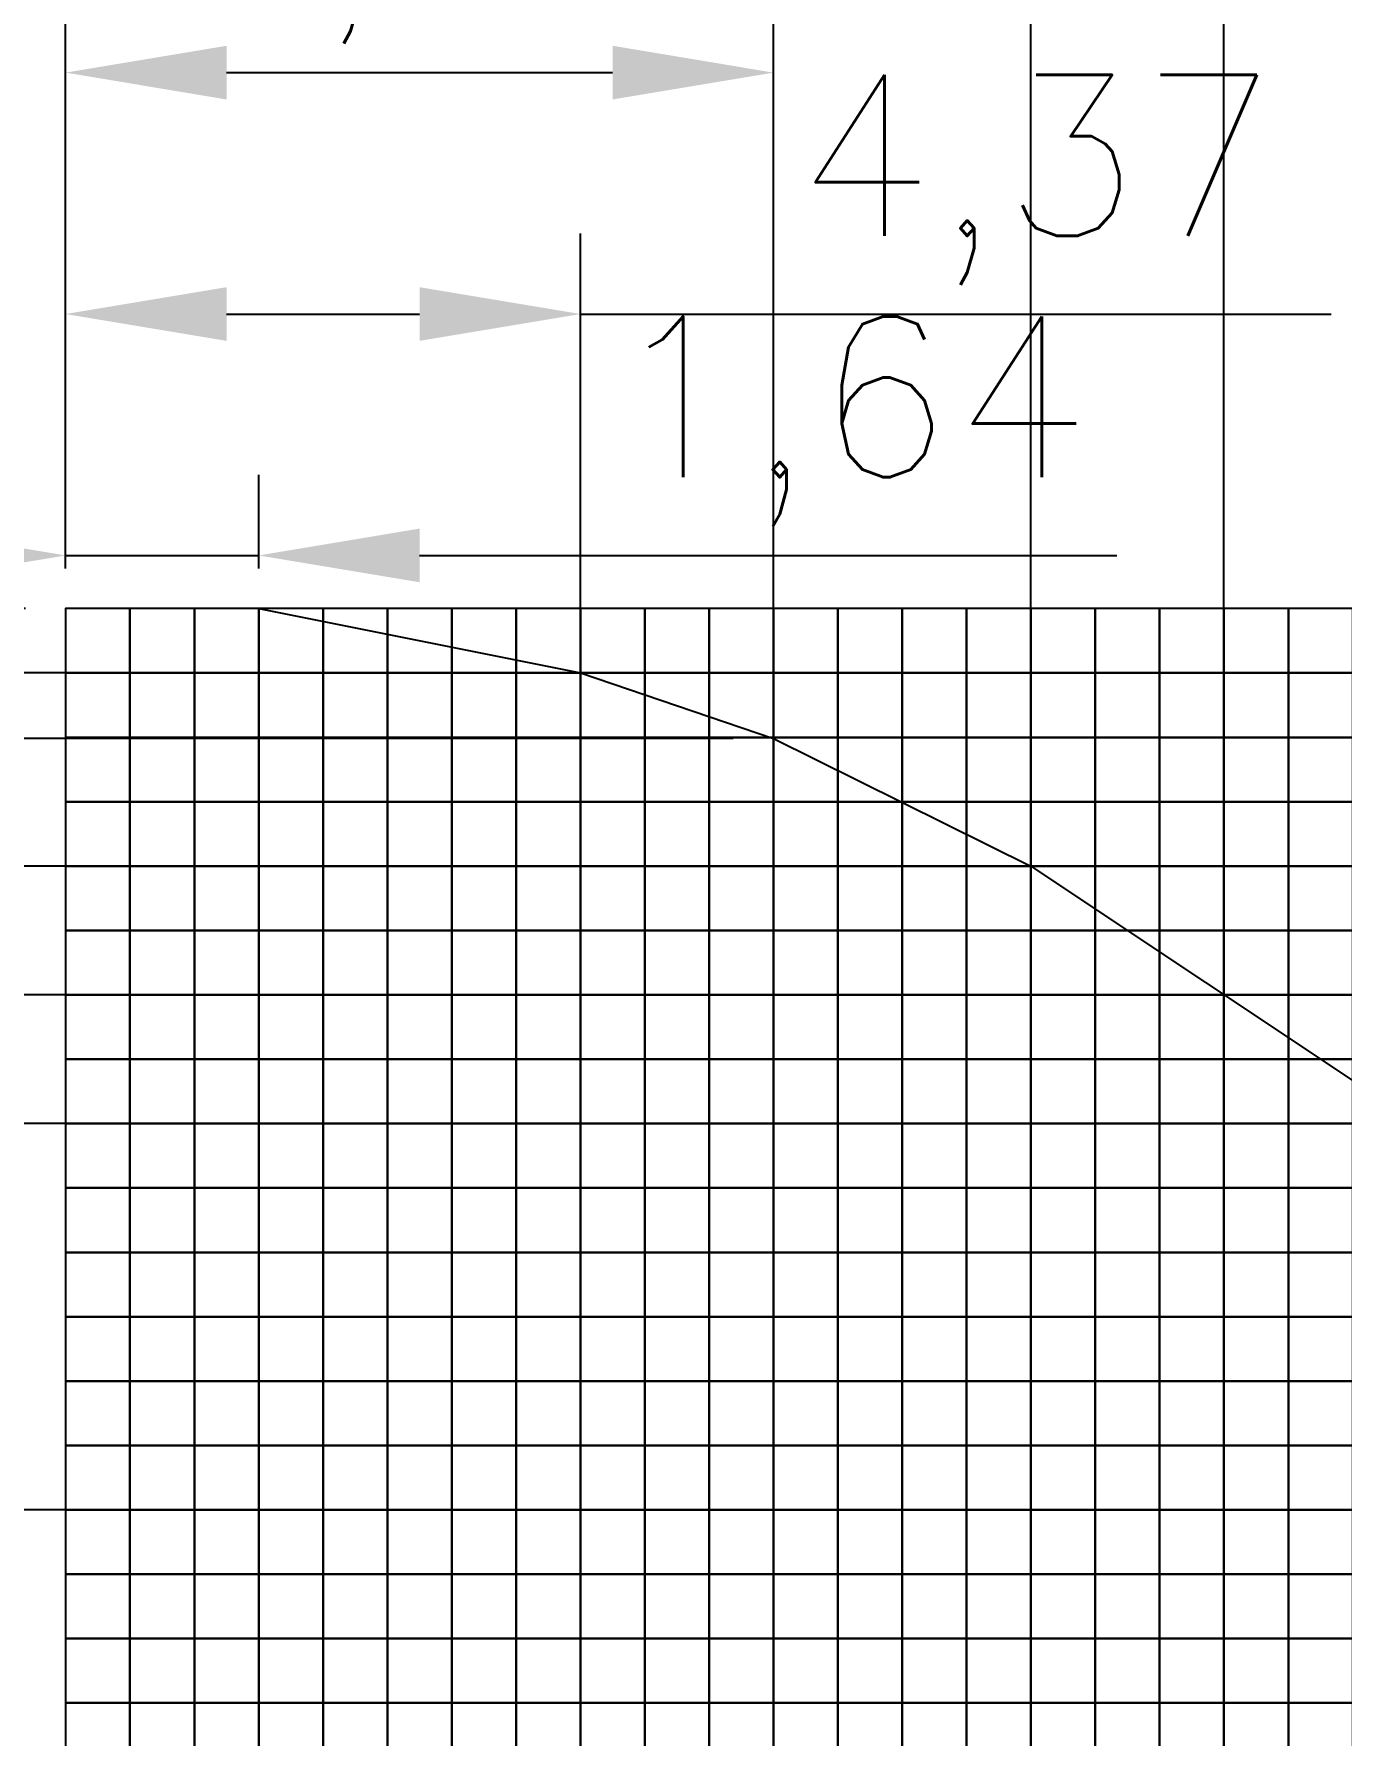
# Model space of a CAD drawing. Header units: millimetres. Extents: x -75 to 2023, y 0 to 1744.
# Drawn here: x 326.46 to 346.78, y 689.76 to 716.19 of the extents above; entities that cross this region are included whole.
import ezdxf

# ---------------------------------------------------------------- set-up
doc = ezdxf.new("R2010")
doc.units = ezdxf.units.MM
doc.styles.get("Standard").update_dxf_attribs({"font": 'txt', "bigfont": 'gbcbig.shx'})
doc.dimstyles.new('ISO-25', dxfattribs={"dimtxt": 2.5, "dimasz": 2.5, "dimexe": 1.25, "dimexo": 0.625, "dimtad": 1, "dimlfac": 0.54648, "dimtxsty": 'Standard', "dimcen": 2.5, "dimadec": 0, "dimazin": 0, "dimtfac": 1, "dimtmove": 0, "dimatfit": 3, "dimfxl": 1, "dimarcsym": 0})

# ---------------------------------------------------------------- blocks, each defined once
blk = doc.blocks.new('*D156')
at = {"color": 0, "lineweight": -2}
for p, q in [((326.949, 707.894), (326.949, 709.345)), ((329.949, 707.894), (329.949, 709.345)), ((324.449, 708.095), (321.949, 708.095)), ((326.949, 708.095), (329.949, 708.095)), ((332.449, 708.095), (343.282, 708.095))]:
    blk.add_line(p, q, dxfattribs=at)
at = {"color": 0}
for points in [[(324.449, 708.512), (324.449, 707.678), (326.949, 708.095)], [(332.449, 708.512), (332.449, 707.678), (329.949, 708.095)]]:
    blk.add_solid(points, dxfattribs=at)
at = {"layer": 'Defpoints', "color": 0}
for p in [(329.949, 708.095), (326.949, 707.269), (329.949, 707.269)]:
    blk.add_point(p, dxfattribs=at)
at = {"color": 0, "insert": (339.116, 710.178), "char_height": 2.5, "attachment_point": 5}
blk.add_mtext('1,64', dxfattribs=at)
blk = doc.blocks.new('*D157')
at = {"color": 0, "lineweight": -2}
for p, q in [((326.949, 707.894), (326.949, 713.095)), ((334.949, 706.894), (334.949, 713.095)), ((329.449, 711.845), (332.449, 711.845)), ((334.949, 711.845), (346.616, 711.845))]:
    blk.add_line(p, q, dxfattribs=at)
at = {"color": 0}
for points in [[(329.449, 712.262), (329.449, 711.428), (326.949, 711.845)], [(332.449, 712.262), (332.449, 711.428), (334.949, 711.845)]]:
    blk.add_solid(points, dxfattribs=at)
at = {"layer": 'Defpoints', "color": 0}
for p in [(334.949, 711.845), (326.949, 707.269), (334.949, 706.269)]:
    blk.add_point(p, dxfattribs=at)
at = {"color": 0, "insert": (342.032, 713.928), "char_height": 2.5, "attachment_point": 5}
blk.add_mtext('4,37', dxfattribs=at)
blk = doc.blocks.new('*D158')
at = {"color": 0, "lineweight": -2}
for p, q in [((326.949, 707.894), (326.949, 716.845)), ((337.949, 705.877), (337.949, 716.845)), ((329.449, 715.595), (335.449, 715.595))]:
    blk.add_line(p, q, dxfattribs=at)
at = {"color": 0}
for points in [[(329.449, 716.012), (329.449, 715.178), (326.949, 715.595)], [(335.449, 716.012), (335.449, 715.178), (337.949, 715.595)]]:
    blk.add_solid(points, dxfattribs=at)
at = {"layer": 'Defpoints', "color": 0}
for p in [(337.949, 715.595), (326.949, 707.269), (337.949, 705.252)]:
    blk.add_point(p, dxfattribs=at)
at = {"color": 0, "insert": (332.449, 717.678), "char_height": 2.5, "attachment_point": 5}
blk.add_mtext('6,01', dxfattribs=at)
blk = doc.blocks.new('*D159')
at = {"color": 0, "lineweight": -2}
for p, q in [((326.949, 707.894), (326.949, 720.595)), ((341.949, 703.894), (341.949, 720.595)), ((329.449, 719.345), (339.449, 719.345))]:
    blk.add_line(p, q, dxfattribs=at)
at = {"color": 0}
for points in [[(329.449, 719.762), (329.449, 718.928), (326.949, 719.345)], [(339.449, 719.762), (339.449, 718.928), (341.949, 719.345)]]:
    blk.add_solid(points, dxfattribs=at)
at = {"layer": 'Defpoints', "color": 0}
for p in [(341.949, 719.345), (326.949, 707.269), (341.949, 703.269)]:
    blk.add_point(p, dxfattribs=at)
at = {"color": 0, "insert": (334.449, 721.428), "char_height": 2.5, "attachment_point": 5}
blk.add_mtext('8,2', dxfattribs=at)
blk = doc.blocks.new('*D160')
at = {"color": 0, "lineweight": -2}
for p, q in [((326.949, 707.894), (326.949, 724.345)), ((344.949, 701.894), (344.949, 724.345)), ((329.449, 723.095), (342.449, 723.095))]:
    blk.add_line(p, q, dxfattribs=at)
at = {"color": 0}
for points in [[(329.449, 723.512), (329.449, 722.678), (326.949, 723.095)], [(342.449, 723.512), (342.449, 722.678), (344.949, 723.095)]]:
    blk.add_solid(points, dxfattribs=at)
at = {"layer": 'Defpoints', "color": 0}
for p in [(344.949, 723.095), (326.949, 707.269), (344.949, 701.269)]:
    blk.add_point(p, dxfattribs=at)
at = {"color": 0, "insert": (335.949, 725.178), "char_height": 2.5, "attachment_point": 5}
blk.add_mtext('9,84', dxfattribs=at)
blk = doc.blocks.new('*D161')
at = {"color": 0, "lineweight": -2}
for p, q in [((326.949, 707.894), (326.949, 728.095)), ((347.949, 699.894), (347.949, 728.095)), ((329.449, 726.845), (345.449, 726.845))]:
    blk.add_line(p, q, dxfattribs=at)
at = {"color": 0}
for points in [[(329.449, 727.262), (329.449, 726.428), (326.949, 726.845)], [(345.449, 727.262), (345.449, 726.428), (347.949, 726.845)]]:
    blk.add_solid(points, dxfattribs=at)
at = {"layer": 'Defpoints', "color": 0}
for p in [(347.949, 726.845), (326.949, 707.269), (347.949, 699.269)]:
    blk.add_point(p, dxfattribs=at)
at = {"color": 0, "insert": (337.449, 728.928), "char_height": 2.5, "attachment_point": 5}
blk.add_mtext('11,48', dxfattribs=at)
blk = doc.blocks.new('*D162')
at = {"color": 0, "lineweight": -2}
for p, q in [((326.949, 707.894), (326.949, 731.845)), ((352.949, 693.894), (352.949, 731.845)), ((329.449, 730.595), (350.449, 730.595))]:
    blk.add_line(p, q, dxfattribs=at)
at = {"color": 0}
for points in [[(329.449, 731.012), (329.449, 730.178), (326.949, 730.595)], [(350.449, 731.012), (350.449, 730.178), (352.949, 730.595)]]:
    blk.add_solid(points, dxfattribs=at)
at = {"layer": 'Defpoints', "color": 0}
for p in [(352.949, 730.595), (326.949, 707.269), (352.949, 693.269)]:
    blk.add_point(p, dxfattribs=at)
at = {"color": 0, "insert": (339.949, 732.678), "char_height": 2.5, "attachment_point": 5}
blk.add_mtext('14,21', dxfattribs=at)
blk = doc.blocks.new('*D163')
at = {"color": 0, "lineweight": -2}
for p, q in [((326.949, 707.894), (326.949, 735.595)), ((355.949, 687.894), (355.949, 735.595)), ((329.449, 734.345), (353.449, 734.345))]:
    blk.add_line(p, q, dxfattribs=at)
at = {"color": 0}
for points in [[(329.449, 734.762), (329.449, 733.928), (326.949, 734.345)], [(353.449, 734.762), (353.449, 733.928), (355.949, 734.345)]]:
    blk.add_solid(points, dxfattribs=at)
at = {"layer": 'Defpoints', "color": 0}
for p in [(355.949, 734.345), (326.949, 707.269), (355.949, 687.269)]:
    blk.add_point(p, dxfattribs=at)
at = {"color": 0, "insert": (341.449, 736.428), "char_height": 2.5, "attachment_point": 5}
blk.add_mtext('15,85', dxfattribs=at)
blk = doc.blocks.new('*D164')
at = {"color": 0, "lineweight": -2}
for p, q in [((326.949, 707.894), (326.949, 739.345)), ((356.949, 684.894), (356.949, 739.345)), ((329.449, 738.095), (354.449, 738.095))]:
    blk.add_line(p, q, dxfattribs=at)
at = {"color": 0}
for points in [[(329.449, 738.512), (329.449, 737.678), (326.949, 738.095)], [(354.449, 738.512), (354.449, 737.678), (356.949, 738.095)]]:
    blk.add_solid(points, dxfattribs=at)
at = {"layer": 'Defpoints', "color": 0}
for p in [(356.949, 738.095), (326.949, 707.269), (356.949, 684.269)]:
    blk.add_point(p, dxfattribs=at)
at = {"color": 0, "insert": (341.949, 740.178), "char_height": 2.5, "attachment_point": 5}
blk.add_mtext('16,39', dxfattribs=at)
blk = doc.blocks.new('*D165')
at = {"color": 0, "lineweight": -2}
for p, q in [((326.949, 707.894), (326.949, 743.095)), ((357.949, 679.894), (357.949, 743.095)), ((329.449, 741.845), (355.449, 741.845))]:
    blk.add_line(p, q, dxfattribs=at)
at = {"color": 0}
for points in [[(329.449, 742.262), (329.449, 741.428), (326.949, 741.845)], [(355.449, 742.262), (355.449, 741.428), (357.949, 741.845)]]:
    blk.add_solid(points, dxfattribs=at)
at = {"layer": 'Defpoints', "color": 0}
for p in [(357.949, 741.845), (326.949, 707.269), (357.949, 679.269)]:
    blk.add_point(p, dxfattribs=at)
at = {"color": 0, "insert": (342.449, 743.928), "char_height": 2.5, "attachment_point": 5}
blk.add_mtext('16,94', dxfattribs=at)
blk = doc.blocks.new('*D166')
at = {"color": 0, "lineweight": -2}
for p, q in [((320.798, 709.769), (320.798, 712.269)), ((326.324, 707.269), (319.548, 707.269)), ((320.798, 707.269), (320.798, 706.269)), ((334.324, 706.269), (319.548, 706.269)), ((320.798, 703.769), (320.798, 692.519))]:
    blk.add_line(p, q, dxfattribs=at)
at = {"color": 0}
for points in [[(320.381, 709.769), (321.214, 709.769), (320.798, 707.269)], [(320.381, 703.769), (321.214, 703.769), (320.798, 706.269)]]:
    blk.add_solid(points, dxfattribs=at)
at = {"layer": 'Defpoints', "color": 0}
for p in [(326.949, 707.269), (320.798, 706.269), (334.949, 706.269)]:
    blk.add_point(p, dxfattribs=at)
at = {"color": 0, "insert": (318.714, 696.894), "char_height": 2.5, "attachment_point": 5, "rotation": 90}
blk.add_mtext('0,55', dxfattribs=at)
blk = doc.blocks.new('*D167')
at = {"color": 0, "lineweight": -2}
for p, q in [((317.048, 709.769), (317.048, 712.269)), ((326.324, 707.269), (315.798, 707.269)), ((317.048, 707.269), (317.048, 705.252)), ((337.324, 705.252), (315.798, 705.252)), ((317.048, 702.752), (317.048, 695.252))]:
    blk.add_line(p, q, dxfattribs=at)
at = {"color": 0}
for points in [[(316.631, 709.769), (317.464, 709.769), (317.048, 707.269)], [(316.631, 702.752), (317.464, 702.752), (317.048, 705.252)]]:
    blk.add_solid(points, dxfattribs=at)
at = {"layer": 'Defpoints', "color": 0}
for p in [(326.949, 707.269), (317.048, 705.252), (337.949, 705.252)]:
    blk.add_point(p, dxfattribs=at)
at = {"color": 0, "insert": (314.964, 697.752), "char_height": 2.5, "attachment_point": 5, "rotation": 90}
blk.add_mtext('1,1', dxfattribs=at)
blk = doc.blocks.new('*D168')
at = {"color": 0, "lineweight": -2}
for p, q in [((313.298, 709.769), (313.298, 712.269)), ((326.324, 707.269), (312.048, 707.269)), ((313.298, 707.269), (313.298, 703.269)), ((341.324, 703.269), (312.048, 703.269)), ((313.298, 700.769), (313.298, 689.936))]:
    blk.add_line(p, q, dxfattribs=at)
at = {"color": 0}
for points in [[(312.881, 709.769), (313.714, 709.769), (313.298, 707.269)], [(312.881, 700.769), (313.714, 700.769), (313.298, 703.269)]]:
    blk.add_solid(points, dxfattribs=at)
at = {"layer": 'Defpoints', "color": 0}
for p in [(326.949, 707.269), (313.298, 703.269), (341.949, 703.269)]:
    blk.add_point(p, dxfattribs=at)
at = {"color": 0, "insert": (311.214, 694.103), "char_height": 2.5, "attachment_point": 5, "rotation": 90}
blk.add_mtext('2,19', dxfattribs=at)
blk = doc.blocks.new('*D169')
at = {"color": 0, "lineweight": -2}
for p, q in [((309.548, 709.769), (309.548, 712.269)), ((326.324, 707.269), (308.298, 707.269)), ((309.548, 707.269), (309.548, 701.269)), ((344.324, 701.269), (308.298, 701.269)), ((309.548, 698.769), (309.548, 687.103))]:
    blk.add_line(p, q, dxfattribs=at)
at = {"color": 0}
for points in [[(309.131, 709.769), (309.964, 709.769), (309.548, 707.269)], [(309.131, 698.769), (309.964, 698.769), (309.548, 701.269)]]:
    blk.add_solid(points, dxfattribs=at)
at = {"layer": 'Defpoints', "color": 0}
for p in [(326.949, 707.269), (309.548, 701.269), (344.949, 701.269)]:
    blk.add_point(p, dxfattribs=at)
at = {"color": 0, "insert": (307.464, 691.686), "char_height": 2.5, "attachment_point": 5, "rotation": 90}
blk.add_mtext('3,28', dxfattribs=at)
blk = doc.blocks.new('*D170')
at = {"color": 0, "lineweight": -2}
for p, q in [((326.324, 707.269), (304.548, 707.269)), ((305.798, 704.769), (305.798, 701.769)), ((347.324, 699.269), (304.548, 699.269)), ((305.798, 699.269), (305.798, 687.603))]:
    blk.add_line(p, q, dxfattribs=at)
at = {"color": 0}
for points in [[(305.381, 704.769), (306.214, 704.769), (305.798, 707.269)], [(305.381, 701.769), (306.214, 701.769), (305.798, 699.269)]]:
    blk.add_solid(points, dxfattribs=at)
at = {"layer": 'Defpoints', "color": 0}
for p in [(326.949, 707.269), (305.798, 699.269), (347.949, 699.269)]:
    blk.add_point(p, dxfattribs=at)
at = {"color": 0, "insert": (303.714, 692.186), "char_height": 2.5, "attachment_point": 5, "rotation": 90}
blk.add_mtext('4,37', dxfattribs=at)
blk = doc.blocks.new('*D171')
at = {"color": 0, "lineweight": -2}
for p, q in [((326.324, 707.269), (300.798, 707.269)), ((302.048, 704.769), (302.048, 695.769)), ((352.324, 693.269), (300.798, 693.269))]:
    blk.add_line(p, q, dxfattribs=at)
at = {"color": 0}
for points in [[(301.631, 704.769), (302.464, 704.769), (302.048, 707.269)], [(301.631, 695.769), (302.464, 695.769), (302.048, 693.269)]]:
    blk.add_solid(points, dxfattribs=at)
at = {"layer": 'Defpoints', "color": 0}
for p in [(326.949, 707.269), (302.048, 693.269), (352.949, 693.269)]:
    blk.add_point(p, dxfattribs=at)
at = {"color": 0, "insert": (299.964, 700.269), "char_height": 2.5, "attachment_point": 5, "rotation": 90}
blk.add_mtext('7,65', dxfattribs=at)
blk = doc.blocks.new('*D172')
at = {"color": 0, "lineweight": -2}
for p, q in [((326.324, 707.269), (297.048, 707.269)), ((298.298, 704.769), (298.298, 689.769)), ((355.324, 687.269), (297.048, 687.269))]:
    blk.add_line(p, q, dxfattribs=at)
at = {"color": 0}
for points in [[(297.881, 704.769), (298.714, 704.769), (298.298, 707.269)], [(297.881, 689.769), (298.714, 689.769), (298.298, 687.269)]]:
    blk.add_solid(points, dxfattribs=at)
at = {"layer": 'Defpoints', "color": 0}
for p in [(326.949, 707.269), (298.298, 687.269), (355.949, 687.269)]:
    blk.add_point(p, dxfattribs=at)
at = {"color": 0, "insert": (296.214, 697.269), "char_height": 2.5, "attachment_point": 5, "rotation": 90}
blk.add_mtext('10,93', dxfattribs=at)
blk = doc.blocks.new('*D173')
at = {"color": 0, "lineweight": -2}
for p, q in [((326.324, 707.269), (293.298, 707.269)), ((294.548, 704.769), (294.548, 686.769)), ((356.324, 684.269), (293.298, 684.269))]:
    blk.add_line(p, q, dxfattribs=at)
at = {"color": 0}
for points in [[(294.131, 704.769), (294.964, 704.769), (294.548, 707.269)], [(294.131, 686.769), (294.964, 686.769), (294.548, 684.269)]]:
    blk.add_solid(points, dxfattribs=at)
at = {"layer": 'Defpoints', "color": 0}
for p in [(326.949, 707.269), (294.548, 684.269), (356.949, 684.269)]:
    blk.add_point(p, dxfattribs=at)
at = {"color": 0, "insert": (292.464, 695.769), "char_height": 2.5, "attachment_point": 5, "rotation": 90}
blk.add_mtext('12,57', dxfattribs=at)
blk = doc.blocks.new('*D174')
at = {"color": 0, "lineweight": -2}
for p, q in [((326.324, 707.269), (289.548, 707.269)), ((290.798, 704.769), (290.798, 681.769)), ((357.324, 679.269), (289.548, 679.269))]:
    blk.add_line(p, q, dxfattribs=at)
at = {"color": 0}
for points in [[(290.381, 704.769), (291.214, 704.769), (290.798, 707.269)], [(290.381, 681.769), (291.214, 681.769), (290.798, 679.269)]]:
    blk.add_solid(points, dxfattribs=at)
at = {"layer": 'Defpoints', "color": 0}
for p in [(326.949, 707.269), (290.798, 679.269), (357.949, 679.269)]:
    blk.add_point(p, dxfattribs=at)
at = {"color": 0, "insert": (288.714, 693.269), "char_height": 2.5, "attachment_point": 5, "rotation": 90}
blk.add_mtext('15,3', dxfattribs=at)
blk = doc.blocks.new('*D175')
at = {"color": 0, "lineweight": -2}
for p, q in [((326.324, 707.269), (285.798, 707.269)), ((287.048, 704.769), (287.048, 678.769)), ((357.324, 676.269), (285.798, 676.269))]:
    blk.add_line(p, q, dxfattribs=at)
at = {"color": 0}
for points in [[(286.631, 704.769), (287.464, 704.769), (287.048, 707.269)], [(286.631, 678.769), (287.464, 678.769), (287.048, 676.269)]]:
    blk.add_solid(points, dxfattribs=at)
at = {"layer": 'Defpoints', "color": 0}
for p in [(326.949, 707.269), (287.048, 676.269), (357.949, 676.269)]:
    blk.add_point(p, dxfattribs=at)
at = {"color": 0, "insert": (284.964, 691.769), "char_height": 2.5, "attachment_point": 5, "rotation": 90}
blk.add_mtext('16,94', dxfattribs=at)

msp = doc.modelspace()

# ---------------------------------------------------------------- linework, layer by layer
for p, q in [((329.949, 707.269), (334.949, 706.269)), ((334.949, 706.269), (337.949, 705.252)), ((337.949, 705.252), (341.949, 703.269)), ((341.949, 703.269), (347.949, 699.269))]:
    msp.add_line(p, q)
for points in [[(326.949, 706.269), (327.949, 706.269), (327.949, 707.269), (326.949, 707.269)], [(327.949, 706.269), (328.949, 706.269), (328.949, 707.269), (327.949, 707.269)], [(328.949, 706.269), (329.949, 706.269), (329.949, 707.269), (328.949, 707.269)], [(329.949, 706.269), (330.949, 706.269), (330.949, 707.269), (329.949, 707.269)], [(330.949, 706.269), (331.949, 706.269), (331.949, 707.269), (330.949, 707.269)], [(331.949, 706.269), (332.949, 706.269), (332.949, 707.269), (331.949, 707.269)], [(332.949, 706.269), (333.949, 706.269), (333.949, 707.269), (332.949, 707.269)], [(333.949, 706.269), (334.949, 706.269), (334.949, 707.269), (333.949, 707.269)], [(334.949, 706.269), (335.949, 706.269), (335.949, 707.269), (334.949, 707.269)], [(335.949, 706.269), (336.949, 706.269), (336.949, 707.269), (335.949, 707.269)], [(336.949, 706.269), (337.949, 706.269), (337.949, 707.269), (336.949, 707.269)], [(337.949, 706.269), (338.949, 706.269), (338.949, 707.269), (337.949, 707.269)], [(338.949, 706.269), (339.949, 706.269), (339.949, 707.269), (338.949, 707.269)], [(339.949, 706.269), (340.949, 706.269), (340.949, 707.269), (339.949, 707.269)], [(340.949, 706.269), (341.949, 706.269), (341.949, 707.269), (340.949, 707.269)], [(341.949, 706.269), (342.949, 706.269), (342.949, 707.269), (341.949, 707.269)], [(342.949, 706.269), (343.949, 706.269), (343.949, 707.269), (342.949, 707.269)], [(343.949, 706.269), (344.949, 706.269), (344.949, 707.269), (343.949, 707.269)], [(344.949, 706.269), (345.949, 706.269), (345.949, 707.269), (344.949, 707.269)], [(345.949, 706.269), (346.949, 706.269), (346.949, 707.269), (345.949, 707.269)], [(326.949, 705.269), (327.949, 705.269), (327.949, 706.269), (326.949, 706.269)], [(327.949, 705.269), (328.949, 705.269), (328.949, 706.269), (327.949, 706.269)], [(328.949, 705.269), (329.949, 705.269), (329.949, 706.269), (328.949, 706.269)], [(329.949, 705.269), (330.949, 705.269), (330.949, 706.269), (329.949, 706.269)], [(330.949, 705.269), (331.949, 705.269), (331.949, 706.269), (330.949, 706.269)], [(331.949, 705.269), (332.949, 705.269), (332.949, 706.269), (331.949, 706.269)], [(332.949, 705.269), (333.949, 705.269), (333.949, 706.269), (332.949, 706.269)], [(333.949, 705.269), (334.949, 705.269), (334.949, 706.269), (333.949, 706.269)], [(334.949, 705.269), (335.949, 705.269), (335.949, 706.269), (334.949, 706.269)], [(335.949, 705.269), (336.949, 705.269), (336.949, 706.269), (335.949, 706.269)], [(336.949, 705.269), (337.949, 705.269), (337.949, 706.269), (336.949, 706.269)], [(337.949, 705.269), (338.949, 705.269), (338.949, 706.269), (337.949, 706.269)], [(338.949, 705.269), (339.949, 705.269), (339.949, 706.269), (338.949, 706.269)], [(339.949, 705.269), (340.949, 705.269), (340.949, 706.269), (339.949, 706.269)], [(340.949, 705.269), (341.949, 705.269), (341.949, 706.269), (340.949, 706.269)], [(341.949, 705.269), (342.949, 705.269), (342.949, 706.269), (341.949, 706.269)], [(342.949, 705.269), (343.949, 705.269), (343.949, 706.269), (342.949, 706.269)], [(343.949, 705.269), (344.949, 705.269), (344.949, 706.269), (343.949, 706.269)], [(344.949, 705.269), (345.949, 705.269), (345.949, 706.269), (344.949, 706.269)], [(345.949, 705.269), (346.949, 705.269), (346.949, 706.269), (345.949, 706.269)], [(326.949, 704.269), (327.949, 704.269), (327.949, 705.269), (326.949, 705.269)], [(327.949, 704.269), (328.949, 704.269), (328.949, 705.269), (327.949, 705.269)], [(328.949, 704.269), (329.949, 704.269), (329.949, 705.269), (328.949, 705.269)], [(329.949, 704.269), (330.949, 704.269), (330.949, 705.269), (329.949, 705.269)], [(330.949, 704.269), (331.949, 704.269), (331.949, 705.269), (330.949, 705.269)], [(331.949, 704.269), (332.949, 704.269), (332.949, 705.269), (331.949, 705.269)], [(332.949, 704.269), (333.949, 704.269), (333.949, 705.269), (332.949, 705.269)], [(333.949, 704.269), (334.949, 704.269), (334.949, 705.269), (333.949, 705.269)], [(334.949, 704.269), (335.949, 704.269), (335.949, 705.269), (334.949, 705.269)], [(335.949, 704.269), (336.949, 704.269), (336.949, 705.269), (335.949, 705.269)], [(336.949, 704.269), (337.949, 704.269), (337.949, 705.269), (336.949, 705.269)], [(337.949, 704.269), (338.949, 704.269), (338.949, 705.269), (337.949, 705.269)], [(338.949, 704.269), (339.949, 704.269), (339.949, 705.269), (338.949, 705.269)], [(339.949, 704.269), (340.949, 704.269), (340.949, 705.269), (339.949, 705.269)], [(340.949, 704.269), (341.949, 704.269), (341.949, 705.269), (340.949, 705.269)], [(341.949, 704.269), (342.949, 704.269), (342.949, 705.269), (341.949, 705.269)], [(342.949, 704.269), (343.949, 704.269), (343.949, 705.269), (342.949, 705.269)], [(343.949, 704.269), (344.949, 704.269), (344.949, 705.269), (343.949, 705.269)], [(344.949, 704.269), (345.949, 704.269), (345.949, 705.269), (344.949, 705.269)], [(345.949, 704.269), (346.949, 704.269), (346.949, 705.269), (345.949, 705.269)], [(326.949, 703.269), (327.949, 703.269), (327.949, 704.269), (326.949, 704.269)], [(327.949, 703.269), (328.949, 703.269), (328.949, 704.269), (327.949, 704.269)], [(328.949, 703.269), (329.949, 703.269), (329.949, 704.269), (328.949, 704.269)], [(329.949, 703.269), (330.949, 703.269), (330.949, 704.269), (329.949, 704.269)], [(330.949, 703.269), (331.949, 703.269), (331.949, 704.269), (330.949, 704.269)], [(331.949, 703.269), (332.949, 703.269), (332.949, 704.269), (331.949, 704.269)], [(332.949, 703.269), (333.949, 703.269), (333.949, 704.269), (332.949, 704.269)], [(333.949, 703.269), (334.949, 703.269), (334.949, 704.269), (333.949, 704.269)], [(334.949, 703.269), (335.949, 703.269), (335.949, 704.269), (334.949, 704.269)], [(335.949, 703.269), (336.949, 703.269), (336.949, 704.269), (335.949, 704.269)], [(336.949, 703.269), (337.949, 703.269), (337.949, 704.269), (336.949, 704.269)], [(337.949, 703.269), (338.949, 703.269), (338.949, 704.269), (337.949, 704.269)], [(338.949, 703.269), (339.949, 703.269), (339.949, 704.269), (338.949, 704.269)], [(339.949, 703.269), (340.949, 703.269), (340.949, 704.269), (339.949, 704.269)], [(340.949, 703.269), (341.949, 703.269), (341.949, 704.269), (340.949, 704.269)], [(341.949, 703.269), (342.949, 703.269), (342.949, 704.269), (341.949, 704.269)], [(342.949, 703.269), (343.949, 703.269), (343.949, 704.269), (342.949, 704.269)], [(343.949, 703.269), (344.949, 703.269), (344.949, 704.269), (343.949, 704.269)], [(344.949, 703.269), (345.949, 703.269), (345.949, 704.269), (344.949, 704.269)], [(345.949, 703.269), (346.949, 703.269), (346.949, 704.269), (345.949, 704.269)], [(326.949, 702.269), (327.949, 702.269), (327.949, 703.269), (326.949, 703.269)], [(327.949, 702.269), (328.949, 702.269), (328.949, 703.269), (327.949, 703.269)], [(328.949, 702.269), (329.949, 702.269), (329.949, 703.269), (328.949, 703.269)], [(329.949, 702.269), (330.949, 702.269), (330.949, 703.269), (329.949, 703.269)], [(330.949, 702.269), (331.949, 702.269), (331.949, 703.269), (330.949, 703.269)], [(331.949, 702.269), (332.949, 702.269), (332.949, 703.269), (331.949, 703.269)], [(332.949, 702.269), (333.949, 702.269), (333.949, 703.269), (332.949, 703.269)], [(333.949, 702.269), (334.949, 702.269), (334.949, 703.269), (333.949, 703.269)], [(334.949, 702.269), (335.949, 702.269), (335.949, 703.269), (334.949, 703.269)], [(335.949, 702.269), (336.949, 702.269), (336.949, 703.269), (335.949, 703.269)], [(336.949, 702.269), (337.949, 702.269), (337.949, 703.269), (336.949, 703.269)], [(337.949, 702.269), (338.949, 702.269), (338.949, 703.269), (337.949, 703.269)], [(338.949, 702.269), (339.949, 702.269), (339.949, 703.269), (338.949, 703.269)], [(339.949, 702.269), (340.949, 702.269), (340.949, 703.269), (339.949, 703.269)], [(340.949, 702.269), (341.949, 702.269), (341.949, 703.269), (340.949, 703.269)], [(341.949, 702.269), (342.949, 702.269), (342.949, 703.269), (341.949, 703.269)], [(342.949, 702.269), (343.949, 702.269), (343.949, 703.269), (342.949, 703.269)], [(343.949, 702.269), (344.949, 702.269), (344.949, 703.269), (343.949, 703.269)], [(344.949, 702.269), (345.949, 702.269), (345.949, 703.269), (344.949, 703.269)], [(345.949, 702.269), (346.949, 702.269), (346.949, 703.269), (345.949, 703.269)], [(326.949, 701.269), (327.949, 701.269), (327.949, 702.269), (326.949, 702.269)], [(327.949, 701.269), (328.949, 701.269), (328.949, 702.269), (327.949, 702.269)], [(328.949, 701.269), (329.949, 701.269), (329.949, 702.269), (328.949, 702.269)], [(329.949, 701.269), (330.949, 701.269), (330.949, 702.269), (329.949, 702.269)], [(330.949, 701.269), (331.949, 701.269), (331.949, 702.269), (330.949, 702.269)], [(331.949, 701.269), (332.949, 701.269), (332.949, 702.269), (331.949, 702.269)], [(332.949, 701.269), (333.949, 701.269), (333.949, 702.269), (332.949, 702.269)], [(333.949, 701.269), (334.949, 701.269), (334.949, 702.269), (333.949, 702.269)], [(334.949, 701.269), (335.949, 701.269), (335.949, 702.269), (334.949, 702.269)], [(335.949, 701.269), (336.949, 701.269), (336.949, 702.269), (335.949, 702.269)], [(336.949, 701.269), (337.949, 701.269), (337.949, 702.269), (336.949, 702.269)], [(337.949, 701.269), (338.949, 701.269), (338.949, 702.269), (337.949, 702.269)], [(338.949, 701.269), (339.949, 701.269), (339.949, 702.269), (338.949, 702.269)], [(339.949, 701.269), (340.949, 701.269), (340.949, 702.269), (339.949, 702.269)], [(340.949, 701.269), (341.949, 701.269), (341.949, 702.269), (340.949, 702.269)], [(341.949, 701.269), (342.949, 701.269), (342.949, 702.269), (341.949, 702.269)], [(342.949, 701.269), (343.949, 701.269), (343.949, 702.269), (342.949, 702.269)], [(343.949, 701.269), (344.949, 701.269), (344.949, 702.269), (343.949, 702.269)], [(344.949, 701.269), (345.949, 701.269), (345.949, 702.269), (344.949, 702.269)], [(345.949, 701.269), (346.949, 701.269), (346.949, 702.269), (345.949, 702.269)], [(326.949, 700.269), (327.949, 700.269), (327.949, 701.269), (326.949, 701.269)], [(327.949, 700.269), (328.949, 700.269), (328.949, 701.269), (327.949, 701.269)], [(328.949, 700.269), (329.949, 700.269), (329.949, 701.269), (328.949, 701.269)], [(329.949, 700.269), (330.949, 700.269), (330.949, 701.269), (329.949, 701.269)], [(330.949, 700.269), (331.949, 700.269), (331.949, 701.269), (330.949, 701.269)], [(331.949, 700.269), (332.949, 700.269), (332.949, 701.269), (331.949, 701.269)], [(332.949, 700.269), (333.949, 700.269), (333.949, 701.269), (332.949, 701.269)], [(333.949, 700.269), (334.949, 700.269), (334.949, 701.269), (333.949, 701.269)], [(334.949, 700.269), (335.949, 700.269), (335.949, 701.269), (334.949, 701.269)], [(335.949, 700.269), (336.949, 700.269), (336.949, 701.269), (335.949, 701.269)], [(336.949, 700.269), (337.949, 700.269), (337.949, 701.269), (336.949, 701.269)], [(337.949, 700.269), (338.949, 700.269), (338.949, 701.269), (337.949, 701.269)], [(338.949, 700.269), (339.949, 700.269), (339.949, 701.269), (338.949, 701.269)], [(339.949, 700.269), (340.949, 700.269), (340.949, 701.269), (339.949, 701.269)], [(340.949, 700.269), (341.949, 700.269), (341.949, 701.269), (340.949, 701.269)], [(341.949, 700.269), (342.949, 700.269), (342.949, 701.269), (341.949, 701.269)], [(342.949, 700.269), (343.949, 700.269), (343.949, 701.269), (342.949, 701.269)], [(343.949, 700.269), (344.949, 700.269), (344.949, 701.269), (343.949, 701.269)], [(344.949, 700.269), (345.949, 700.269), (345.949, 701.269), (344.949, 701.269)], [(345.949, 700.269), (346.949, 700.269), (346.949, 701.269), (345.949, 701.269)], [(326.949, 699.269), (327.949, 699.269), (327.949, 700.269), (326.949, 700.269)], [(327.949, 699.269), (328.949, 699.269), (328.949, 700.269), (327.949, 700.269)], [(328.949, 699.269), (329.949, 699.269), (329.949, 700.269), (328.949, 700.269)], [(329.949, 699.269), (330.949, 699.269), (330.949, 700.269), (329.949, 700.269)], [(330.949, 699.269), (331.949, 699.269), (331.949, 700.269), (330.949, 700.269)], [(331.949, 699.269), (332.949, 699.269), (332.949, 700.269), (331.949, 700.269)], [(332.949, 699.269), (333.949, 699.269), (333.949, 700.269), (332.949, 700.269)], [(333.949, 699.269), (334.949, 699.269), (334.949, 700.269), (333.949, 700.269)], [(334.949, 699.269), (335.949, 699.269), (335.949, 700.269), (334.949, 700.269)], [(335.949, 699.269), (336.949, 699.269), (336.949, 700.269), (335.949, 700.269)], [(336.949, 699.269), (337.949, 699.269), (337.949, 700.269), (336.949, 700.269)], [(337.949, 699.269), (338.949, 699.269), (338.949, 700.269), (337.949, 700.269)], [(338.949, 699.269), (339.949, 699.269), (339.949, 700.269), (338.949, 700.269)], [(339.949, 699.269), (340.949, 699.269), (340.949, 700.269), (339.949, 700.269)], [(340.949, 699.269), (341.949, 699.269), (341.949, 700.269), (340.949, 700.269)], [(341.949, 699.269), (342.949, 699.269), (342.949, 700.269), (341.949, 700.269)], [(342.949, 699.269), (343.949, 699.269), (343.949, 700.269), (342.949, 700.269)], [(343.949, 699.269), (344.949, 699.269), (344.949, 700.269), (343.949, 700.269)], [(344.949, 699.269), (345.949, 699.269), (345.949, 700.269), (344.949, 700.269)], [(345.949, 699.269), (346.949, 699.269), (346.949, 700.269), (345.949, 700.269)], [(326.949, 698.269), (327.949, 698.269), (327.949, 699.269), (326.949, 699.269)], [(327.949, 698.269), (328.949, 698.269), (328.949, 699.269), (327.949, 699.269)], [(328.949, 698.269), (329.949, 698.269), (329.949, 699.269), (328.949, 699.269)], [(329.949, 698.269), (330.949, 698.269), (330.949, 699.269), (329.949, 699.269)], [(330.949, 698.269), (331.949, 698.269), (331.949, 699.269), (330.949, 699.269)], [(331.949, 698.269), (332.949, 698.269), (332.949, 699.269), (331.949, 699.269)], [(332.949, 698.269), (333.949, 698.269), (333.949, 699.269), (332.949, 699.269)], [(333.949, 698.269), (334.949, 698.269), (334.949, 699.269), (333.949, 699.269)], [(334.949, 698.269), (335.949, 698.269), (335.949, 699.269), (334.949, 699.269)], [(335.949, 698.269), (336.949, 698.269), (336.949, 699.269), (335.949, 699.269)], [(336.949, 698.269), (337.949, 698.269), (337.949, 699.269), (336.949, 699.269)], [(337.949, 698.269), (338.949, 698.269), (338.949, 699.269), (337.949, 699.269)], [(338.949, 698.269), (339.949, 698.269), (339.949, 699.269), (338.949, 699.269)], [(339.949, 698.269), (340.949, 698.269), (340.949, 699.269), (339.949, 699.269)], [(340.949, 698.269), (341.949, 698.269), (341.949, 699.269), (340.949, 699.269)], [(341.949, 698.269), (342.949, 698.269), (342.949, 699.269), (341.949, 699.269)], [(342.949, 698.269), (343.949, 698.269), (343.949, 699.269), (342.949, 699.269)], [(343.949, 698.269), (344.949, 698.269), (344.949, 699.269), (343.949, 699.269)], [(344.949, 698.269), (345.949, 698.269), (345.949, 699.269), (344.949, 699.269)], [(345.949, 698.269), (346.949, 698.269), (346.949, 699.269), (345.949, 699.269)], [(326.949, 697.269), (327.949, 697.269), (327.949, 698.269), (326.949, 698.269)], [(327.949, 697.269), (328.949, 697.269), (328.949, 698.269), (327.949, 698.269)], [(328.949, 697.269), (329.949, 697.269), (329.949, 698.269), (328.949, 698.269)], [(329.949, 697.269), (330.949, 697.269), (330.949, 698.269), (329.949, 698.269)], [(330.949, 697.269), (331.949, 697.269), (331.949, 698.269), (330.949, 698.269)], [(331.949, 697.269), (332.949, 697.269), (332.949, 698.269), (331.949, 698.269)], [(332.949, 697.269), (333.949, 697.269), (333.949, 698.269), (332.949, 698.269)], [(333.949, 697.269), (334.949, 697.269), (334.949, 698.269), (333.949, 698.269)], [(334.949, 697.269), (335.949, 697.269), (335.949, 698.269), (334.949, 698.269)], [(335.949, 697.269), (336.949, 697.269), (336.949, 698.269), (335.949, 698.269)], [(336.949, 697.269), (337.949, 697.269), (337.949, 698.269), (336.949, 698.269)], [(337.949, 697.269), (338.949, 697.269), (338.949, 698.269), (337.949, 698.269)], [(338.949, 697.269), (339.949, 697.269), (339.949, 698.269), (338.949, 698.269)], [(339.949, 697.269), (340.949, 697.269), (340.949, 698.269), (339.949, 698.269)], [(340.949, 697.269), (341.949, 697.269), (341.949, 698.269), (340.949, 698.269)], [(341.949, 697.269), (342.949, 697.269), (342.949, 698.269), (341.949, 698.269)], [(342.949, 697.269), (343.949, 697.269), (343.949, 698.269), (342.949, 698.269)], [(343.949, 697.269), (344.949, 697.269), (344.949, 698.269), (343.949, 698.269)], [(344.949, 697.269), (345.949, 697.269), (345.949, 698.269), (344.949, 698.269)], [(345.949, 697.269), (346.949, 697.269), (346.949, 698.269), (345.949, 698.269)], [(326.949, 696.269), (327.949, 696.269), (327.949, 697.269), (326.949, 697.269)], [(327.949, 696.269), (328.949, 696.269), (328.949, 697.269), (327.949, 697.269)], [(328.949, 696.269), (329.949, 696.269), (329.949, 697.269), (328.949, 697.269)], [(329.949, 696.269), (330.949, 696.269), (330.949, 697.269), (329.949, 697.269)], [(330.949, 696.269), (331.949, 696.269), (331.949, 697.269), (330.949, 697.269)], [(331.949, 696.269), (332.949, 696.269), (332.949, 697.269), (331.949, 697.269)], [(332.949, 696.269), (333.949, 696.269), (333.949, 697.269), (332.949, 697.269)], [(333.949, 696.269), (334.949, 696.269), (334.949, 697.269), (333.949, 697.269)], [(334.949, 696.269), (335.949, 696.269), (335.949, 697.269), (334.949, 697.269)], [(335.949, 696.269), (336.949, 696.269), (336.949, 697.269), (335.949, 697.269)], [(336.949, 696.269), (337.949, 696.269), (337.949, 697.269), (336.949, 697.269)], [(337.949, 696.269), (338.949, 696.269), (338.949, 697.269), (337.949, 697.269)], [(338.949, 696.269), (339.949, 696.269), (339.949, 697.269), (338.949, 697.269)], [(339.949, 696.269), (340.949, 696.269), (340.949, 697.269), (339.949, 697.269)], [(340.949, 696.269), (341.949, 696.269), (341.949, 697.269), (340.949, 697.269)], [(341.949, 696.269), (342.949, 696.269), (342.949, 697.269), (341.949, 697.269)], [(342.949, 696.269), (343.949, 696.269), (343.949, 697.269), (342.949, 697.269)], [(343.949, 696.269), (344.949, 696.269), (344.949, 697.269), (343.949, 697.269)], [(344.949, 696.269), (345.949, 696.269), (345.949, 697.269), (344.949, 697.269)], [(345.949, 696.269), (346.949, 696.269), (346.949, 697.269), (345.949, 697.269)], [(326.949, 695.269), (327.949, 695.269), (327.949, 696.269), (326.949, 696.269)], [(327.949, 695.269), (328.949, 695.269), (328.949, 696.269), (327.949, 696.269)], [(328.949, 695.269), (329.949, 695.269), (329.949, 696.269), (328.949, 696.269)], [(329.949, 695.269), (330.949, 695.269), (330.949, 696.269), (329.949, 696.269)], [(330.949, 695.269), (331.949, 695.269), (331.949, 696.269), (330.949, 696.269)], [(331.949, 695.269), (332.949, 695.269), (332.949, 696.269), (331.949, 696.269)], [(332.949, 695.269), (333.949, 695.269), (333.949, 696.269), (332.949, 696.269)], [(333.949, 695.269), (334.949, 695.269), (334.949, 696.269), (333.949, 696.269)], [(334.949, 695.269), (335.949, 695.269), (335.949, 696.269), (334.949, 696.269)], [(335.949, 695.269), (336.949, 695.269), (336.949, 696.269), (335.949, 696.269)], [(336.949, 695.269), (337.949, 695.269), (337.949, 696.269), (336.949, 696.269)], [(337.949, 695.269), (338.949, 695.269), (338.949, 696.269), (337.949, 696.269)], [(338.949, 695.269), (339.949, 695.269), (339.949, 696.269), (338.949, 696.269)], [(339.949, 695.269), (340.949, 695.269), (340.949, 696.269), (339.949, 696.269)], [(340.949, 695.269), (341.949, 695.269), (341.949, 696.269), (340.949, 696.269)], [(341.949, 695.269), (342.949, 695.269), (342.949, 696.269), (341.949, 696.269)], [(342.949, 695.269), (343.949, 695.269), (343.949, 696.269), (342.949, 696.269)], [(343.949, 695.269), (344.949, 695.269), (344.949, 696.269), (343.949, 696.269)], [(344.949, 695.269), (345.949, 695.269), (345.949, 696.269), (344.949, 696.269)], [(345.949, 695.269), (346.949, 695.269), (346.949, 696.269), (345.949, 696.269)], [(326.949, 694.269), (327.949, 694.269), (327.949, 695.269), (326.949, 695.269)], [(327.949, 694.269), (328.949, 694.269), (328.949, 695.269), (327.949, 695.269)], [(328.949, 694.269), (329.949, 694.269), (329.949, 695.269), (328.949, 695.269)], [(329.949, 694.269), (330.949, 694.269), (330.949, 695.269), (329.949, 695.269)], [(330.949, 694.269), (331.949, 694.269), (331.949, 695.269), (330.949, 695.269)], [(331.949, 694.269), (332.949, 694.269), (332.949, 695.269), (331.949, 695.269)], [(332.949, 694.269), (333.949, 694.269), (333.949, 695.269), (332.949, 695.269)], [(333.949, 694.269), (334.949, 694.269), (334.949, 695.269), (333.949, 695.269)], [(334.949, 694.269), (335.949, 694.269), (335.949, 695.269), (334.949, 695.269)], [(335.949, 694.269), (336.949, 694.269), (336.949, 695.269), (335.949, 695.269)], [(336.949, 694.269), (337.949, 694.269), (337.949, 695.269), (336.949, 695.269)], [(337.949, 694.269), (338.949, 694.269), (338.949, 695.269), (337.949, 695.269)], [(338.949, 694.269), (339.949, 694.269), (339.949, 695.269), (338.949, 695.269)], [(339.949, 694.269), (340.949, 694.269), (340.949, 695.269), (339.949, 695.269)], [(340.949, 694.269), (341.949, 694.269), (341.949, 695.269), (340.949, 695.269)], [(341.949, 694.269), (342.949, 694.269), (342.949, 695.269), (341.949, 695.269)], [(342.949, 694.269), (343.949, 694.269), (343.949, 695.269), (342.949, 695.269)], [(343.949, 694.269), (344.949, 694.269), (344.949, 695.269), (343.949, 695.269)], [(344.949, 694.269), (345.949, 694.269), (345.949, 695.269), (344.949, 695.269)], [(345.949, 694.269), (346.949, 694.269), (346.949, 695.269), (345.949, 695.269)], [(326.949, 693.269), (327.949, 693.269), (327.949, 694.269), (326.949, 694.269)], [(327.949, 693.269), (328.949, 693.269), (328.949, 694.269), (327.949, 694.269)], [(328.949, 693.269), (329.949, 693.269), (329.949, 694.269), (328.949, 694.269)], [(329.949, 693.269), (330.949, 693.269), (330.949, 694.269), (329.949, 694.269)], [(330.949, 693.269), (331.949, 693.269), (331.949, 694.269), (330.949, 694.269)], [(331.949, 693.269), (332.949, 693.269), (332.949, 694.269), (331.949, 694.269)], [(332.949, 693.269), (333.949, 693.269), (333.949, 694.269), (332.949, 694.269)], [(333.949, 693.269), (334.949, 693.269), (334.949, 694.269), (333.949, 694.269)], [(334.949, 693.269), (335.949, 693.269), (335.949, 694.269), (334.949, 694.269)], [(335.949, 693.269), (336.949, 693.269), (336.949, 694.269), (335.949, 694.269)], [(336.949, 693.269), (337.949, 693.269), (337.949, 694.269), (336.949, 694.269)], [(337.949, 693.269), (338.949, 693.269), (338.949, 694.269), (337.949, 694.269)], [(338.949, 693.269), (339.949, 693.269), (339.949, 694.269), (338.949, 694.269)], [(339.949, 693.269), (340.949, 693.269), (340.949, 694.269), (339.949, 694.269)], [(340.949, 693.269), (341.949, 693.269), (341.949, 694.269), (340.949, 694.269)], [(341.949, 693.269), (342.949, 693.269), (342.949, 694.269), (341.949, 694.269)], [(342.949, 693.269), (343.949, 693.269), (343.949, 694.269), (342.949, 694.269)], [(343.949, 693.269), (344.949, 693.269), (344.949, 694.269), (343.949, 694.269)], [(344.949, 693.269), (345.949, 693.269), (345.949, 694.269), (344.949, 694.269)], [(345.949, 693.269), (346.949, 693.269), (346.949, 694.269), (345.949, 694.269)], [(326.949, 692.269), (327.949, 692.269), (327.949, 693.269), (326.949, 693.269)], [(327.949, 692.269), (328.949, 692.269), (328.949, 693.269), (327.949, 693.269)], [(328.949, 692.269), (329.949, 692.269), (329.949, 693.269), (328.949, 693.269)], [(329.949, 692.269), (330.949, 692.269), (330.949, 693.269), (329.949, 693.269)], [(330.949, 692.269), (331.949, 692.269), (331.949, 693.269), (330.949, 693.269)], [(331.949, 692.269), (332.949, 692.269), (332.949, 693.269), (331.949, 693.269)], [(332.949, 692.269), (333.949, 692.269), (333.949, 693.269), (332.949, 693.269)], [(333.949, 692.269), (334.949, 692.269), (334.949, 693.269), (333.949, 693.269)], [(334.949, 692.269), (335.949, 692.269), (335.949, 693.269), (334.949, 693.269)], [(335.949, 692.269), (336.949, 692.269), (336.949, 693.269), (335.949, 693.269)], [(336.949, 692.269), (337.949, 692.269), (337.949, 693.269), (336.949, 693.269)], [(337.949, 692.269), (338.949, 692.269), (338.949, 693.269), (337.949, 693.269)], [(338.949, 692.269), (339.949, 692.269), (339.949, 693.269), (338.949, 693.269)], [(339.949, 692.269), (340.949, 692.269), (340.949, 693.269), (339.949, 693.269)], [(340.949, 692.269), (341.949, 692.269), (341.949, 693.269), (340.949, 693.269)], [(341.949, 692.269), (342.949, 692.269), (342.949, 693.269), (341.949, 693.269)], [(342.949, 692.269), (343.949, 692.269), (343.949, 693.269), (342.949, 693.269)], [(343.949, 692.269), (344.949, 692.269), (344.949, 693.269), (343.949, 693.269)], [(344.949, 692.269), (345.949, 692.269), (345.949, 693.269), (344.949, 693.269)], [(345.949, 692.269), (346.949, 692.269), (346.949, 693.269), (345.949, 693.269)], [(326.949, 691.269), (327.949, 691.269), (327.949, 692.269), (326.949, 692.269)], [(327.949, 691.269), (328.949, 691.269), (328.949, 692.269), (327.949, 692.269)], [(328.949, 691.269), (329.949, 691.269), (329.949, 692.269), (328.949, 692.269)], [(329.949, 691.269), (330.949, 691.269), (330.949, 692.269), (329.949, 692.269)], [(330.949, 691.269), (331.949, 691.269), (331.949, 692.269), (330.949, 692.269)], [(331.949, 691.269), (332.949, 691.269), (332.949, 692.269), (331.949, 692.269)], [(332.949, 691.269), (333.949, 691.269), (333.949, 692.269), (332.949, 692.269)], [(333.949, 691.269), (334.949, 691.269), (334.949, 692.269), (333.949, 692.269)], [(334.949, 691.269), (335.949, 691.269), (335.949, 692.269), (334.949, 692.269)], [(335.949, 691.269), (336.949, 691.269), (336.949, 692.269), (335.949, 692.269)], [(336.949, 691.269), (337.949, 691.269), (337.949, 692.269), (336.949, 692.269)], [(337.949, 691.269), (338.949, 691.269), (338.949, 692.269), (337.949, 692.269)], [(338.949, 691.269), (339.949, 691.269), (339.949, 692.269), (338.949, 692.269)], [(339.949, 691.269), (340.949, 691.269), (340.949, 692.269), (339.949, 692.269)], [(340.949, 691.269), (341.949, 691.269), (341.949, 692.269), (340.949, 692.269)], [(341.949, 691.269), (342.949, 691.269), (342.949, 692.269), (341.949, 692.269)], [(342.949, 691.269), (343.949, 691.269), (343.949, 692.269), (342.949, 692.269)], [(343.949, 691.269), (344.949, 691.269), (344.949, 692.269), (343.949, 692.269)], [(344.949, 691.269), (345.949, 691.269), (345.949, 692.269), (344.949, 692.269)], [(345.949, 691.269), (346.949, 691.269), (346.949, 692.269), (345.949, 692.269)], [(326.949, 690.269), (327.949, 690.269), (327.949, 691.269), (326.949, 691.269)], [(327.949, 690.269), (328.949, 690.269), (328.949, 691.269), (327.949, 691.269)], [(328.949, 690.269), (329.949, 690.269), (329.949, 691.269), (328.949, 691.269)], [(329.949, 690.269), (330.949, 690.269), (330.949, 691.269), (329.949, 691.269)], [(330.949, 690.269), (331.949, 690.269), (331.949, 691.269), (330.949, 691.269)], [(331.949, 690.269), (332.949, 690.269), (332.949, 691.269), (331.949, 691.269)], [(332.949, 690.269), (333.949, 690.269), (333.949, 691.269), (332.949, 691.269)], [(333.949, 690.269), (334.949, 690.269), (334.949, 691.269), (333.949, 691.269)], [(334.949, 690.269), (335.949, 690.269), (335.949, 691.269), (334.949, 691.269)], [(335.949, 690.269), (336.949, 690.269), (336.949, 691.269), (335.949, 691.269)], [(336.949, 690.269), (337.949, 690.269), (337.949, 691.269), (336.949, 691.269)], [(337.949, 690.269), (338.949, 690.269), (338.949, 691.269), (337.949, 691.269)], [(338.949, 690.269), (339.949, 690.269), (339.949, 691.269), (338.949, 691.269)], [(339.949, 690.269), (340.949, 690.269), (340.949, 691.269), (339.949, 691.269)], [(340.949, 690.269), (341.949, 690.269), (341.949, 691.269), (340.949, 691.269)], [(341.949, 690.269), (342.949, 690.269), (342.949, 691.269), (341.949, 691.269)], [(342.949, 690.269), (343.949, 690.269), (343.949, 691.269), (342.949, 691.269)], [(343.949, 690.269), (344.949, 690.269), (344.949, 691.269), (343.949, 691.269)], [(344.949, 690.269), (345.949, 690.269), (345.949, 691.269), (344.949, 691.269)], [(345.949, 690.269), (346.949, 690.269), (346.949, 691.269), (345.949, 691.269)], [(326.949, 689.269), (327.949, 689.269), (327.949, 690.269), (326.949, 690.269)], [(327.949, 689.269), (328.949, 689.269), (328.949, 690.269), (327.949, 690.269)], [(328.949, 689.269), (329.949, 689.269), (329.949, 690.269), (328.949, 690.269)], [(329.949, 689.269), (330.949, 689.269), (330.949, 690.269), (329.949, 690.269)], [(330.949, 689.269), (331.949, 689.269), (331.949, 690.269), (330.949, 690.269)], [(331.949, 689.269), (332.949, 689.269), (332.949, 690.269), (331.949, 690.269)], [(332.949, 689.269), (333.949, 689.269), (333.949, 690.269), (332.949, 690.269)], [(333.949, 689.269), (334.949, 689.269), (334.949, 690.269), (333.949, 690.269)], [(334.949, 689.269), (335.949, 689.269), (335.949, 690.269), (334.949, 690.269)], [(335.949, 689.269), (336.949, 689.269), (336.949, 690.269), (335.949, 690.269)], [(336.949, 689.269), (337.949, 689.269), (337.949, 690.269), (336.949, 690.269)], [(337.949, 689.269), (338.949, 689.269), (338.949, 690.269), (337.949, 690.269)], [(338.949, 689.269), (339.949, 689.269), (339.949, 690.269), (338.949, 690.269)], [(339.949, 689.269), (340.949, 689.269), (340.949, 690.269), (339.949, 690.269)], [(340.949, 689.269), (341.949, 689.269), (341.949, 690.269), (340.949, 690.269)], [(341.949, 689.269), (342.949, 689.269), (342.949, 690.269), (341.949, 690.269)], [(342.949, 689.269), (343.949, 689.269), (343.949, 690.269), (342.949, 690.269)], [(343.949, 689.269), (344.949, 689.269), (344.949, 690.269), (343.949, 690.269)], [(344.949, 689.269), (345.949, 689.269), (345.949, 690.269), (344.949, 690.269)], [(345.949, 689.269), (346.949, 689.269), (346.949, 690.269), (345.949, 690.269)]]:
    msp.add_lwpolyline(points, close=True)

# ---------------------------------------------------------------- dimensions: what is measured, and where the dimension line sits
for base, p2, picture, middle in [((357.949, 741.845), (357.949, 679.269), '*D165', (342.449, 743.928)), ((356.949, 738.095), (356.949, 684.269), '*D164', (341.949, 740.178)), ((355.949, 734.345), (355.949, 687.269), '*D163', (341.449, 736.428)), ((352.949, 730.595), (352.949, 693.269), '*D162', (339.949, 732.678)), ((347.949, 726.845), (347.949, 699.269), '*D161', (337.449, 728.928)), ((344.949, 723.095), (344.949, 701.269), '*D160', (335.949, 725.178)), ((341.949, 719.345), (341.949, 703.269), '*D159', (334.449, 721.428)), ((337.949, 715.595), (337.949, 705.252), '*D158', (332.449, 717.678)), ((334.949, 711.845), (334.949, 706.269), '*D157', (342.032, 713.928)), ((329.949, 708.095), (329.949, 707.269), '*D156', (339.116, 710.178))]:
    dim = msp.add_linear_dim(base=base, p1=(326.949, 707.269), p2=p2, dimstyle='ISO-25')
    dim.commit()
    dim.dimension.update_dxf_attribs({"geometry": picture, "text_midpoint": middle})
for base, p2, picture, middle in [((309.548, 701.269), (344.949, 701.269), '*D169', (307.464, 691.686)), ((313.298, 703.269), (341.949, 703.269), '*D168', (311.214, 694.103)), ((317.048, 705.252), (337.949, 705.252), '*D167', (314.964, 697.752)), ((320.798, 706.269), (334.949, 706.269), '*D166', (318.714, 696.894)), ((287.048, 676.269), (357.949, 676.269), '*D175', (284.964, 691.769)), ((290.798, 679.269), (357.949, 679.269), '*D174', (288.714, 693.269)), ((294.548, 684.269), (356.949, 684.269), '*D173', (292.464, 695.769)), ((298.298, 687.269), (355.949, 687.269), '*D172', (296.214, 697.269)), ((302.048, 693.269), (352.949, 693.269), '*D171', (299.964, 700.269)), ((305.798, 699.269), (347.949, 699.269), '*D170', (303.714, 692.186))]:
    dim = msp.add_linear_dim(base=base, p1=(326.949, 707.269), p2=p2, angle=90, dimstyle='ISO-25')
    dim.commit()
    dim.dimension.update_dxf_attribs({"geometry": picture, "text_midpoint": middle})

doc.saveas('drawing.dxf')
